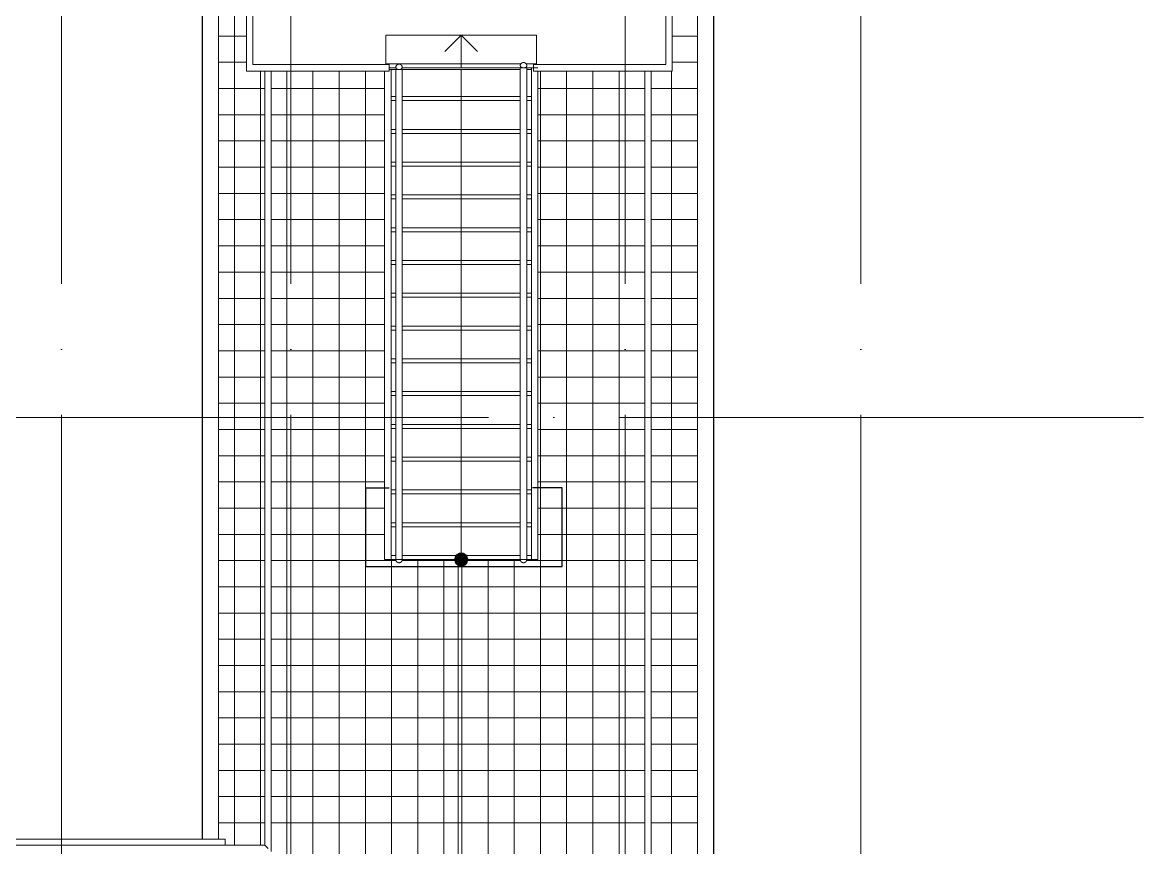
# Model space of a CAD drawing. Header units: millimetres. Extents: x -1073752 to 1436911, y -1379358 to 94781.
# Drawn here: x -1027053 to -1018496, y -1106937 to -1100644 of the extents above; entities that cross this region are included whole.
import ezdxf

# ---------------------------------------------------------------- set-up
doc = ezdxf.new("R2010")
doc.units = ezdxf.units.MM
doc.linetypes.add('ADSK_Линия сетки', pattern=[25, 20, -2.5, 0, -2.5])
for name, color, linetype, lineweight in [('Крыша', 7, 'Continuous', 9), ('Крыша штриховка', 7, 'Continuous', 9), ('Лестницы', 7, 'Continuous', 9), ('Ограждение', 252, 'Continuous', 9), ('Оси', 252, 'Continuous', 9), ('Перекрытие', 252, 'Continuous', 18), ('Стрелки вверх', 7, 'Continuous', 18)]:
    doc.layers.add(name, color=color, linetype=linetype, lineweight=lineweight)
doc.layers.add('Линии', color=7, linetype='Continuous', lineweight=9, true_color=0x00a600)

# ---------------------------------------------------------------- blocks, each defined once
blk = doc.blocks.new('3 этаж')
at = {"layer": 'Стрелки вверх', "true_color": 0x636466}
h = blk.add_hatch(color=251, dxfattribs=at)
edge = h.paths.add_edge_path()
edge.add_arc((277945.8, 8484.6), 50, 0, 360)
blk.add_hatch(color=251, dxfattribs=at).paths.add_polyline_path([(277945.8, 8434.6), (277972.8, 8442.5), (277991.3, 8463.8), (277995.3, 8491.7), (277983.6, 8517.3), (277959.9, 8532.5), (277931.7, 8532.5), (277908, 8517.3), (277896.3, 8491.7), (277900.3, 8463.8), (277918.7, 8442.5)])
at = {"layer": 'Крыша', "color": 251, "true_color": 0x636466}
for p, q in [((275968.8, 13434.6), (275968.8, 6351.2)), ((275970.8, 6351.2), (275970.8, 13434.6)), ((276091.8, 6351.2), (276091.8, 13434.6)), ((276093.8, 6351.2), (276093.8, 13434.6)), ((279747.8, 13434.6), (279747.8, 2738.6)), ((279749.8, 13434.6), (279749.8, 2740.6)), ((279870.8, 13434.6), (279870.8, 2861.6)), ((279872.8, 2863.6), (279872.8, 13434.6)), ((277920.8, -2256.4), (277920.8, 8484.6))]:
    blk.add_line(p, q, dxfattribs=at)
at = {"layer": 'Крыша штриховка', "color": 251, "linetype": 'Continuous', "true_color": 0x636466}
for p, q in [((276213.9, 13434.6), (276213.9, 6306.2)), ((276093.8, 12476.3), (276305.8, 12476.3)), ((279747.8, 12476.3), (279555.8, 12476.3)), ((276093.8, 12276.3), (276305.8, 12276.3)), ((279747.8, 12276.3), (279555.8, 12276.3)), ((276413.9, 12209.6), (276413.9, 6306.5)), ((276613.9, 12209.6), (276613.9, -2256.4)), ((276813.8, 12209.6), (276813.8, -2256.4)), ((277013.8, 12209.6), (277013.8, -2256.4)), ((277213.7, 12209.6), (277213.7, -2256.4)), ((278550, 1986.6), (278550, 12209.6)), ((278749.9, 2112.1), (278749.9, 12209.6)), ((278949.9, 2237.6), (278949.9, 12209.6)), ((279149.8, 2363.2), (279149.8, 12209.6)), ((279549.8, 2614.2), (279549.8, 12209.6)), ((276093.8, 12076.3), (276445.8, 12076.3)), ((276495.8, 12076.3), (277360.8, 12076.3)), ((279345.8, 12076.3), (278530.8, 12076.3)), ((279747.8, 12076.3), (279395.8, 12076.3)), ((276093.8, 11876.3), (276445.8, 11876.3)), ((276495.7, 11876.3), (277360.8, 11876.3)), ((279345.8, 11876.3), (278530.8, 11876.3)), ((279747.8, 11876.3), (279395.8, 11876.3)), ((276093.8, 11676.3), (276445.8, 11676.3)), ((276495.7, 11676.3), (277360.8, 11676.3)), ((279345.8, 11676.3), (278530.8, 11676.3)), ((279747.8, 11676.3), (279395.8, 11676.3)), ((276093.8, 11476.3), (276445.8, 11476.3)), ((276495.7, 11476.3), (277360.8, 11476.3)), ((279345.8, 11476.3), (278530.8, 11476.3)), ((279747.8, 11476.3), (279395.8, 11476.3)), ((276093.8, 11276.3), (276445.8, 11276.3)), ((276495.6, 11276.3), (277360.8, 11276.3)), ((279345.8, 11276.3), (278530.8, 11276.3)), ((279747.8, 11276.3), (279395.8, 11276.3)), ((276093.8, 11076.3), (276445.8, 11076.3)), ((276495.6, 11076.3), (277360.8, 11076.3)), ((279345.8, 11076.3), (278530.8, 11076.3)), ((279747.8, 11076.3), (279395.8, 11076.3)), ((276093.8, 10876.3), (276445.8, 10876.3)), ((276495.6, 10876.3), (277360.8, 10876.3)), ((279345.8, 10876.3), (278530.8, 10876.3)), ((279747.8, 10876.3), (279395.8, 10876.3)), ((276093.8, 10676.3), (276445.8, 10676.3)), ((276495.6, 10676.3), (277360.8, 10676.3)), ((279345.8, 10676.3), (278530.8, 10676.3)), ((279747.8, 10676.3), (279395.8, 10676.3)), ((276093.8, 10476.3), (276445.8, 10476.3)), ((276495.5, 10476.3), (277360.8, 10476.3)), ((279345.8, 10476.3), (278530.8, 10476.3)), ((279747.8, 10476.3), (279395.8, 10476.3)), ((276093.8, 10276.3), (276445.8, 10276.3)), ((276495.5, 10276.3), (277360.8, 10276.3)), ((279345.8, 10276.3), (278530.8, 10276.3)), ((279747.8, 10276.3), (279395.8, 10276.3)), ((276093.8, 10076.3), (276445.8, 10076.3)), ((276495.5, 10076.3), (277360.8, 10076.3)), ((279345.8, 10076.3), (278530.8, 10076.3)), ((279747.8, 10076.3), (279395.8, 10076.3)), ((276093.8, 9876.3), (276445.8, 9876.3)), ((276495.4, 9876.3), (277360.8, 9876.3)), ((279345.8, 9876.3), (278530.8, 9876.3)), ((279747.8, 9876.3), (279395.8, 9876.3)), ((276093.8, 9676.3), (276445.8, 9676.3)), ((276495.4, 9676.3), (277360.8, 9676.3)), ((279345.8, 9676.3), (278530.8, 9676.3)), ((279747.8, 9676.3), (279395.8, 9676.3)), ((276093.8, 9476.3), (276445.8, 9476.3)), ((276495.4, 9476.3), (277360.8, 9476.3)), ((279345.8, 9476.3), (278530.8, 9476.3)), ((279747.8, 9476.3), (279395.8, 9476.3)), ((276093.8, 9276.3), (276445.8, 9276.3)), ((276495.4, 9276.3), (277360.8, 9276.3)), ((279345.8, 9276.3), (278530.8, 9276.3)), ((279747.8, 9276.3), (279395.8, 9276.3)), ((276093.8, 9076.3), (276445.8, 9076.3)), ((276495.3, 9076.3), (277360.8, 9076.3)), ((279345.8, 9076.3), (278530.8, 9076.3)), ((279747.8, 9076.3), (279395.8, 9076.3)), ((276093.8, 8876.3), (276445.8, 8876.3)), ((276495.3, 8876.3), (277360.8, 8876.3)), ((279345.8, 8876.3), (278530.8, 8876.3)), ((279747.8, 8876.3), (279395.8, 8876.3)), ((276093.8, 8676.3), (276445.8, 8676.3)), ((276495.3, 8676.3), (277360.8, 8676.3)), ((279345.8, 8676.3), (278530.8, 8676.3)), ((279747.8, 8676.3), (279395.8, 8676.3)), ((276093.8, 8476.3), (276445.8, 8476.3)), ((276495.2, 8476.3), (277449, 8476.3)), ((277413.7, 8484.6), (277413.7, -2256.4)), ((277492.4, 8476.3), (277920.8, 8476.3)), ((277613.7, 8483.8), (277613.7, -2256.4)), ((277813.6, 8484.3), (277813.6, -2256.4)), ((278399, 8476.3), (277920.8, 8476.3)), ((277950.1, 1610), (277950.1, 8484.6)), ((278150, 1735.5), (278150, 8484.6)), ((278350, 1861), (278350, 8484.6)), ((279345.8, 8476.3), (278442.4, 8476.3)), ((279747.8, 8476.3), (279395.8, 8476.3)), ((276093.8, 8276.3), (276445.8, 8276.3)), ((276495.2, 8276.3), (277920.8, 8276.3)), ((279345.8, 8276.3), (277920.8, 8276.3)), ((279747.8, 8276.3), (279395.8, 8276.3)), ((276093.8, 8076.3), (276445.8, 8076.3)), ((276495.2, 8076.3), (277920.8, 8076.3)), ((279345.8, 8076.3), (277920.8, 8076.3)), ((279747.8, 8076.3), (279395.8, 8076.3)), ((276093.8, 7876.3), (276445.8, 7876.3)), ((276495.2, 7876.3), (277920.8, 7876.3)), ((279345.8, 7876.3), (277920.8, 7876.3)), ((279747.8, 7876.3), (279395.8, 7876.3)), ((276093.8, 7676.3), (276445.8, 7676.3)), ((276495.1, 7676.3), (277920.8, 7676.3)), ((279345.8, 7676.3), (277920.8, 7676.3)), ((279747.8, 7676.3), (279395.8, 7676.3)), ((276093.8, 7476.3), (276445.8, 7476.3)), ((276495.1, 7476.3), (277920.8, 7476.3)), ((279345.8, 7476.3), (277920.8, 7476.3)), ((279747.8, 7476.3), (279395.8, 7476.3)), ((276093.8, 7276.3), (276445.8, 7276.3)), ((276495.1, 7276.3), (277920.8, 7276.3)), ((279345.8, 7276.3), (277920.8, 7276.3)), ((279747.8, 7276.3), (279395.8, 7276.3)), ((276093.8, 7076.3), (276445.8, 7076.3)), ((276495, 7076.3), (277920.8, 7076.3)), ((279345.8, 7076.3), (277920.8, 7076.3)), ((279747.8, 7076.3), (279395.8, 7076.3)), ((276093.8, 6876.3), (276445.8, 6876.3)), ((276495, 6876.3), (277920.8, 6876.3)), ((279345.8, 6876.3), (277920.8, 6876.3)), ((279747.8, 6876.3), (279395.8, 6876.3)), ((276093.8, 6676.3), (276445.8, 6676.3)), ((276495, 6676.3), (277920.8, 6676.3)), ((279345.8, 6676.3), (277920.8, 6676.3)), ((279747.8, 6676.3), (279395.8, 6676.3)), ((276093.8, 6476.3), (276445.8, 6476.3)), ((276495, 6476.3), (277920.8, 6476.3)), ((279345.8, 6476.3), (277920.8, 6476.3)), ((279747.8, 6476.3), (279395.8, 6476.3))]:
    blk.add_line(p, q, dxfattribs=at)
at = {"layer": 'Лестницы', "color": 251, "true_color": 0x636466}
for p, q in [((277370.8, 12484.6), (278520.8, 12484.6)), ((277370.8, 12259.6), (277370.8, 12484.6)), ((278520.8, 12259.6), (278520.8, 12484.6)), ((277370.8, 12264.6), (278401.3, 12264.6)), ((278439.9, 12264.6), (278520.8, 12264.6)), ((277395.9, 12234.6), (277446.8, 12234.6)), ((277410.8, 12222.1), (277445.8, 12222.1)), ((277494.6, 12234.6), (278395.8, 12234.6)), ((277495.8, 12222.1), (278395.8, 12222.1)), ((278445.8, 12234.6), (278480.8, 12234.6)), ((278445.8, 12222.1), (278480.8, 12222.1)), ((277410.8, 12014.6), (277445.8, 12014.6)), ((277410.8, 11984.6), (277445.8, 11984.6)), ((277495.8, 12014.6), (278395.8, 12014.6)), ((277495.8, 11984.6), (278395.8, 11984.6)), ((278445.8, 12014.6), (278480.8, 12014.6)), ((278445.8, 11984.6), (278480.8, 11984.6)), ((277410.8, 11764.6), (277445.8, 11764.6)), ((277410.8, 11734.6), (277445.8, 11734.6)), ((277495.8, 11764.6), (278395.8, 11764.6)), ((277495.8, 11734.6), (278395.8, 11734.6)), ((278445.8, 11764.6), (278480.8, 11764.6)), ((278445.8, 11734.6), (278480.8, 11734.6)), ((277410.8, 11514.6), (277445.8, 11514.6)), ((277410.8, 11484.6), (277445.8, 11484.6)), ((277495.8, 11514.6), (278395.8, 11514.6)), ((277495.8, 11484.6), (278395.8, 11484.6)), ((278445.8, 11514.6), (278480.8, 11514.6)), ((278445.8, 11484.6), (278480.8, 11484.6)), ((277410.8, 11264.6), (277445.8, 11264.6)), ((277410.8, 11234.6), (277445.8, 11234.6)), ((277495.8, 11264.6), (278395.8, 11264.6)), ((277495.8, 11234.6), (278395.8, 11234.6)), ((278445.8, 11264.6), (278480.8, 11264.6)), ((278445.8, 11234.6), (278480.8, 11234.6)), ((277410.8, 11014.6), (277445.8, 11014.6)), ((277410.8, 10984.6), (277445.8, 10984.6)), ((277495.8, 11014.6), (278395.8, 11014.6)), ((277495.8, 10984.6), (278395.8, 10984.6)), ((278445.8, 11014.6), (278480.8, 11014.6)), ((278445.8, 10984.6), (278480.8, 10984.6)), ((277410.8, 10764.6), (277445.8, 10764.6)), ((277410.8, 10734.6), (277445.8, 10734.6)), ((277495.8, 10764.6), (278395.8, 10764.6)), ((277495.8, 10734.6), (278395.8, 10734.6)), ((278445.8, 10764.6), (278480.8, 10764.6)), ((278445.8, 10734.6), (278480.8, 10734.6)), ((277410.8, 10514.6), (277445.8, 10514.6)), ((277410.8, 10484.6), (277445.8, 10484.6)), ((277495.8, 10514.6), (278395.8, 10514.6)), ((277495.8, 10484.6), (278395.8, 10484.6)), ((278445.8, 10514.6), (278480.8, 10514.6)), ((278445.8, 10484.6), (278480.8, 10484.6)), ((277410.8, 10264.6), (277445.8, 10264.6)), ((277410.8, 10234.6), (277445.8, 10234.6)), ((277495.8, 10264.6), (278395.8, 10264.6)), ((277495.8, 10234.6), (278395.8, 10234.6)), ((278445.8, 10264.6), (278480.8, 10264.6)), ((278445.8, 10234.6), (278480.8, 10234.6)), ((277410.8, 10014.6), (277445.8, 10014.6)), ((277495.8, 10014.6), (278395.8, 10014.6)), ((278445.8, 10014.6), (278480.8, 10014.6)), ((277410.8, 9984.6), (277445.8, 9984.6)), ((277495.8, 9984.6), (278395.8, 9984.6)), ((278445.8, 9984.6), (278480.8, 9984.6)), ((277410.8, 9764.6), (277445.8, 9764.6)), ((277495.8, 9764.6), (278395.8, 9764.6)), ((278445.8, 9764.6), (278480.8, 9764.6)), ((277410.8, 9734.6), (277445.8, 9734.6)), ((277495.8, 9734.6), (278395.8, 9734.6)), ((278445.8, 9734.6), (278480.8, 9734.6)), ((277410.8, 9514.6), (277445.8, 9514.6)), ((277495.8, 9514.6), (278395.8, 9514.6)), ((278445.8, 9514.6), (278480.8, 9514.6)), ((277410.8, 9484.6), (277445.8, 9484.6)), ((277495.8, 9484.6), (278395.8, 9484.6)), ((278445.8, 9484.6), (278480.8, 9484.6)), ((277410.8, 9264.6), (277445.8, 9264.6)), ((277495.8, 9264.6), (278395.8, 9264.6)), ((278445.8, 9264.6), (278480.8, 9264.6)), ((277410.8, 9234.6), (277445.8, 9234.6)), ((277495.8, 9234.6), (278395.8, 9234.6)), ((278445.8, 9234.6), (278480.8, 9234.6)), ((277410.8, 9014.6), (277445.8, 9014.6)), ((277495.8, 9014.6), (278395.8, 9014.6)), ((278445.8, 9014.6), (278480.8, 9014.6)), ((277410.8, 8984.6), (277445.8, 8984.6)), ((277495.8, 8984.6), (278395.8, 8984.6)), ((278445.8, 8984.6), (278480.8, 8984.6)), ((277410.8, 8764.6), (277445.8, 8764.6)), ((277410.8, 8734.6), (277445.8, 8734.6)), ((277495.8, 8764.6), (278395.8, 8764.6)), ((277495.8, 8734.6), (278395.8, 8734.6)), ((278445.8, 8764.6), (278480.8, 8764.6)), ((278445.8, 8734.6), (278480.8, 8734.6)), ((277410.8, 8514.6), (277445.8, 8514.6)), ((277410.8, 8484.6), (277445.8, 8484.6)), ((277495.8, 8514.6), (278395.8, 8514.6)), ((277495.8, 8484.6), (278395.8, 8484.6)), ((278445.8, 8514.6), (278480.8, 8514.6)), ((278445.8, 8484.6), (278480.8, 8484.6))]:
    blk.add_line(p, q, dxfattribs=at)
at = {"layer": 'Линии', "color": 251, "lineweight": 30, "ltscale": 200, "true_color": 0x636466}
for p, q in [((277215.8, 9030.1), (277215.8, 8430.1)), ((277215.8, 9030.1), (277395.8, 9030.1)), ((278715.8, 9030.1), (278490.4, 9030.1)), ((278715.8, 8430.1), (278715.8, 9030.1)), ((277215.8, 8430.1), (278715.8, 8430.1))]:
    blk.add_line(p, q, dxfattribs=at)
at = {"layer": 'Ограждение', "color": 251, "true_color": 0x636466}
for p, q in [((276305.8, 12209.6), (276305.8, 13434.6)), ((276355.8, 12259.6), (276355.8, 13434.6)), ((279505.8, 12259.6), (279505.8, 13434.6)), ((279555.8, 12209.6), (279555.8, 13434.6)), ((277395.9, 12259.6), (276355.8, 12259.6)), ((277395.9, 12259.6), (277395.9, 12209.6)), ((277445.8, 12238.8), (277446, 12240.5)), ((277445.8, 12237.2), (277445.8, 12238.8)), ((277446, 12240.5), (277446.3, 12242.1)), ((277446.3, 12242.1), (277446.6, 12243.6)), ((277446.6, 12243.6), (277447.1, 12245.1)), ((277447.1, 12245.1), (277447.6, 12246.6)), ((277447.6, 12246.6), (277448.2, 12247.9)), ((277448.2, 12247.9), (277448.9, 12249.2)), ((277448.9, 12249.2), (277449.6, 12250.4)), ((277449.6, 12250.4), (277450.3, 12251.5)), ((277450.3, 12251.5), (277451.1, 12252.5)), ((277451.1, 12252.5), (277451.8, 12253.5)), ((277451.8, 12253.5), (277452.6, 12254.4)), ((277452.6, 12254.4), (277453.4, 12255.2)), ((277453.4, 12255.2), (277454.2, 12255.9)), ((277454.2, 12255.9), (277455, 12256.6)), ((277455, 12256.6), (277455.8, 12257.2)), ((277455.8, 12257.2), (277456.6, 12257.8)), ((277456.6, 12257.8), (277457.4, 12258.3)), ((277457.4, 12258.3), (277458.1, 12258.7)), ((277458.1, 12258.7), (277458.9, 12259.2)), ((277458.9, 12259.2), (277459.6, 12259.5)), ((277459.6, 12259.5), (277460.3, 12259.9)), ((277460.3, 12259.9), (277461, 12260.2)), ((277461, 12260.2), (277461.7, 12260.5)), ((277461.7, 12260.5), (277462.4, 12260.7)), ((277462.4, 12260.7), (277463.1, 12261)), ((277463.1, 12261), (277463.8, 12261.2)), ((277463.8, 12261.2), (277464.4, 12261.4)), ((277464.4, 12261.4), (277465.1, 12261.5)), ((277465.1, 12261.5), (277465.7, 12261.7)), ((277465.7, 12261.7), (277466.3, 12261.8)), ((277466.3, 12261.8), (277467, 12261.9)), ((277467, 12261.9), (277467.6, 12262)), ((277467.6, 12262), (277468.2, 12262)), ((277468.2, 12262), (277468.8, 12262.1)), ((277468.8, 12262.1), (277469.4, 12262.1)), ((277469.4, 12262.1), (277470, 12262.2)), ((277470, 12262.2), (277470.6, 12262.2)), ((277470.6, 12262.2), (277470.8, 12262.2)), ((277470.9, 12262.2), (277470.8, 12262.2)), ((277471.6, 12262.2), (277470.9, 12262.2)), ((277472.2, 12262.1), (277471.6, 12262.2)), ((277472.8, 12262.1), (277472.2, 12262.1)), ((277473.4, 12262), (277472.8, 12262.1)), ((277474, 12262), (277473.4, 12262)), ((277474.6, 12261.9), (277474, 12262)), ((277475.2, 12261.8), (277474.6, 12261.9)), ((277475.9, 12261.7), (277475.2, 12261.8)), ((277476.5, 12261.5), (277475.9, 12261.7)), ((277477.2, 12261.4), (277476.5, 12261.5)), ((277477.8, 12261.2), (277477.2, 12261.4)), ((277478.5, 12261), (277477.8, 12261.2)), ((277479.1, 12260.7), (277478.5, 12261)), ((277479.8, 12260.5), (277479.1, 12260.7)), ((277480.5, 12260.2), (277479.8, 12260.5)), ((277481.2, 12259.9), (277480.5, 12260.2)), ((277482, 12259.5), (277481.2, 12259.9)), ((277482.7, 12259.2), (277482, 12259.5)), ((277483.4, 12258.7), (277482.7, 12259.2)), ((277484.2, 12258.3), (277483.4, 12258.7)), ((277485, 12257.8), (277484.2, 12258.3)), ((277485.8, 12257.2), (277485, 12257.8)), ((277486.5, 12256.6), (277485.8, 12257.2)), ((277487.3, 12255.9), (277486.5, 12256.6)), ((277488.1, 12255.2), (277487.3, 12255.9)), ((277488.9, 12254.4), (277488.1, 12255.2)), ((277489.7, 12253.5), (277488.9, 12254.4)), ((277490.5, 12252.5), (277489.7, 12253.5)), ((277491.3, 12251.5), (277490.5, 12252.5)), ((277492, 12250.4), (277491.3, 12251.5)), ((277492.7, 12249.2), (277492, 12250.4)), ((277493.4, 12247.9), (277492.7, 12249.2)), ((277494, 12246.6), (277493.4, 12247.9)), ((277494.5, 12245.1), (277494, 12246.6)), ((277494.9, 12243.6), (277494.5, 12245.1)), ((277495.3, 12242.1), (277494.9, 12243.6)), ((277495.6, 12240.5), (277495.3, 12242.1)), ((277495.7, 12238.8), (277495.6, 12240.5)), ((277495.8, 12237.2), (277495.7, 12238.8)), ((278395.8, 12251.3), (278396, 12253)), ((278395.8, 12249.7), (278395.8, 12251.3)), ((278396, 12253), (278396.3, 12254.6)), ((278396.3, 12254.6), (278396.6, 12256.1)), ((278396.6, 12256.1), (278397.1, 12257.6)), ((278397.1, 12257.6), (278397.6, 12259.1)), ((278397.6, 12259.1), (278398.2, 12260.4)), ((278398.2, 12260.4), (278398.9, 12261.7)), ((278398.9, 12261.7), (278399.6, 12262.9)), ((278399.6, 12262.9), (278400.3, 12264)), ((278400.3, 12264), (278401.1, 12265)), ((278401.1, 12265), (278401.8, 12266)), ((278401.8, 12266), (278402.6, 12266.9)), ((278402.6, 12266.9), (278403.4, 12267.7)), ((278403.4, 12267.7), (278404.2, 12268.4)), ((278404.2, 12268.4), (278405, 12269.1)), ((278405, 12269.1), (278405.8, 12269.7)), ((278405.8, 12269.7), (278406.6, 12270.3)), ((278406.6, 12270.3), (278407.4, 12270.8)), ((278407.4, 12270.8), (278408.1, 12271.2)), ((278408.1, 12271.2), (278408.9, 12271.7)), ((278408.9, 12271.7), (278409.6, 12272)), ((278409.6, 12272), (278410.3, 12272.4)), ((278410.3, 12272.4), (278411, 12272.7)), ((278411, 12272.7), (278411.7, 12273)), ((278411.7, 12273), (278412.4, 12273.2)), ((278412.4, 12273.2), (278413.1, 12273.5)), ((278413.1, 12273.5), (278413.8, 12273.7)), ((278413.8, 12273.7), (278414.4, 12273.9)), ((278414.4, 12273.9), (278415.1, 12274)), ((278415.1, 12274), (278415.7, 12274.2)), ((278415.7, 12274.2), (278416.3, 12274.3)), ((278416.3, 12274.3), (278417, 12274.4)), ((278417, 12274.4), (278417.6, 12274.5)), ((278417.6, 12274.5), (278418.2, 12274.5)), ((278418.2, 12274.5), (278418.8, 12274.6)), ((278418.8, 12274.6), (278419.4, 12274.6)), ((278419.4, 12274.6), (278420, 12274.7)), ((278420, 12274.7), (278420.6, 12274.7)), ((278420.6, 12274.7), (278420.8, 12274.7)), ((278420.9, 12274.7), (278420.8, 12274.7)), ((278421.6, 12274.7), (278420.9, 12274.7)), ((278422.2, 12274.6), (278421.6, 12274.7)), ((278422.8, 12274.6), (278422.2, 12274.6)), ((278423.4, 12274.5), (278422.8, 12274.6)), ((278424, 12274.5), (278423.4, 12274.5)), ((278424.6, 12274.4), (278424, 12274.5)), ((278425.2, 12274.3), (278424.6, 12274.4)), ((278425.9, 12274.2), (278425.2, 12274.3)), ((278426.5, 12274), (278425.9, 12274.2)), ((278427.2, 12273.9), (278426.5, 12274)), ((278427.8, 12273.7), (278427.2, 12273.9)), ((278428.5, 12273.5), (278427.8, 12273.7)), ((278429.1, 12273.2), (278428.5, 12273.5)), ((278429.8, 12273), (278429.1, 12273.2)), ((278430.5, 12272.7), (278429.8, 12273)), ((278431.2, 12272.4), (278430.5, 12272.7)), ((278432, 12272), (278431.2, 12272.4)), ((278432.7, 12271.7), (278432, 12272)), ((278433.4, 12271.2), (278432.7, 12271.7)), ((278434.2, 12270.8), (278433.4, 12271.2)), ((278435, 12270.3), (278434.2, 12270.8)), ((278435.8, 12269.7), (278435, 12270.3)), ((278436.5, 12269.1), (278435.8, 12269.7)), ((278437.3, 12268.4), (278436.5, 12269.1)), ((278438.1, 12267.7), (278437.3, 12268.4)), ((278438.9, 12266.9), (278438.1, 12267.7)), ((278439.7, 12266), (278438.9, 12266.9)), ((278440.5, 12265), (278439.7, 12266)), ((278441.3, 12264), (278440.5, 12265)), ((278442, 12262.9), (278441.3, 12264)), ((278442.7, 12261.7), (278442, 12262.9)), ((278443.4, 12260.4), (278442.7, 12261.7)), ((278444, 12259.1), (278443.4, 12260.4)), ((278444.5, 12257.6), (278444, 12259.1)), ((278444.9, 12256.1), (278444.5, 12257.6)), ((278445.3, 12254.6), (278444.9, 12256.1)), ((278445.6, 12253), (278445.3, 12254.6)), ((278445.7, 12251.3), (278445.6, 12253)), ((278445.8, 12249.7), (278445.7, 12251.3)), ((278495.9, 12259.6), (279505.8, 12259.6)), ((278495.9, 12209.6), (278495.9, 12259.6)), ((277395.9, 12209.6), (276305.8, 12209.6)), ((276445.8, 12209.6), (276445.8, 6306.7)), ((276495.8, 6256.7), (276495.8, 12209.6)), ((277360.8, 8484.6), (277360.8, 12209.6)), ((277395.9, 12222.1), (277410.8, 12222.1)), ((277410.8, 8484.6), (277410.8, 12222.1)), ((277445.8, 12222.1), (277445.8, 8484.6)), ((277445.8, 12222.1), (277495.8, 12222.1)), ((277445.8, 8484.6), (277445.8, 12222.1)), ((277468.9, 12222.1), (277470.8, 12222.1)), ((277470.8, 12222.1), (277472.6, 12222.1)), ((277495.8, 8484.6), (277495.8, 12222.1)), ((277495.8, 8484.6), (277495.8, 12222.1)), ((278395.8, 12234.6), (278395.8, 8484.6)), ((278395.8, 12234.6), (278445.8, 12234.6)), ((278395.8, 8484.6), (278395.8, 12234.6)), ((278418.9, 12234.6), (278420.8, 12234.6)), ((278420.8, 12234.6), (278422.6, 12234.6)), ((278445.8, 8484.6), (278445.8, 12234.6)), ((278445.8, 8484.6), (278445.8, 12234.6)), ((278480.8, 12234.6), (278530.8, 12234.6)), ((278480.8, 8484.6), (278480.8, 12234.6)), ((278495.9, 12209.6), (279555.8, 12209.6)), ((278530.8, 8484.6), (278530.8, 12209.6)), ((279345.8, 12209.6), (279345.8, 2501.5)), ((279395.8, 2501.5), (279395.8, 12209.6)), ((277410.8, 8484.6), (277360.8, 8484.6)), ((277445.8, 8499.7), (277445.8, 8498.5)), ((277445.8, 8498.5), (277445.8, 8497.4)), ((277445.8, 8497.4), (277445.8, 8496.3)), ((277445.8, 8496.3), (277445.8, 8495.2)), ((277445.8, 8495.2), (277445.8, 8494.2)), ((277445.8, 8494.2), (277445.8, 8493.2)), ((277445.8, 8493.2), (277445.8, 8492.3)), ((277445.8, 8492.3), (277445.8, 8491.4)), ((277445.8, 8491.4), (277445.8, 8490.6)), ((277445.8, 8490.6), (277445.8, 8489.8)), ((277445.8, 8489.8), (277445.8, 8489.1)), ((277445.8, 8489.1), (277445.8, 8488.5)), ((277445.8, 8488.5), (277445.8, 8487.8)), ((277445.8, 8487.8), (277445.8, 8487.3)), ((277445.8, 8487.3), (277445.8, 8487.8)), ((277445.8, 8487.3), (277445.8, 8486.8)), ((277445.8, 8486.8), (277445.8, 8487.3)), ((277445.8, 8486.8), (277445.8, 8486.3)), ((277445.8, 8486.3), (277445.8, 8486.8)), ((277445.8, 8486.3), (277445.8, 8486)), ((277445.8, 8485.9), (277445.8, 8486.3)), ((277445.8, 8486), (277445.8, 8485.6)), ((277445.8, 8485.6), (277445.8, 8485.9)), ((277445.8, 8485.6), (277445.8, 8485.4)), ((277445.8, 8485.4), (277445.8, 8485.6)), ((277445.8, 8485.4), (277445.8, 8485.1)), ((277445.8, 8485.1), (277445.8, 8485.4)), ((277445.8, 8485.1), (277445.8, 8485)), ((277445.8, 8485), (277445.8, 8485.1)), ((277445.8, 8485), (277445.8, 8484.9)), ((277445.8, 8484.9), (277445.8, 8485)), ((277445.8, 8484.6), (277445.8, 8484.9)), ((277445.8, 8484.9), (277445.8, 8484.9)), ((277445.8, 8483.6), (277445.8, 8484.6)), ((277445.8, 8484.6), (277495.8, 8484.6)), ((277445.9, 8482.6), (277445.8, 8483.6)), ((277446, 8481.6), (277445.9, 8482.6)), ((277446.1, 8480.6), (277446, 8481.6)), ((277446.3, 8479.6), (277446.1, 8480.6)), ((277446.6, 8478.7), (277446.3, 8479.6)), ((277446.8, 8477.7), (277446.6, 8478.7)), ((277447.1, 8476.8), (277446.8, 8477.7)), ((277447.5, 8475.8), (277447.1, 8476.8)), ((277447.9, 8474.9), (277447.5, 8475.8)), ((277448.3, 8474), (277447.9, 8474.9)), ((277448.7, 8473.1), (277448.3, 8474)), ((277449.2, 8472.2), (277448.7, 8473.1)), ((277449.7, 8471.4), (277449.2, 8472.2)), ((277470.8, 8484.6), (277468.9, 8484.6)), ((277472.6, 8484.6), (277470.8, 8484.6)), ((277492, 8471.6), (277491.4, 8470.8)), ((277492.5, 8472.5), (277492, 8471.6)), ((277493, 8473.3), (277492.5, 8472.5)), ((277493.4, 8474.2), (277493, 8473.3)), ((277493.8, 8475.1), (277493.4, 8474.2)), ((277494.2, 8476.1), (277493.8, 8475.1)), ((277494.5, 8477), (277494.2, 8476.1)), ((277494.8, 8478), (277494.5, 8477)), ((277495.1, 8478.9), (277494.8, 8478)), ((277495.3, 8479.9), (277495.1, 8478.9)), ((277495.5, 8480.9), (277495.3, 8479.9)), ((277495.6, 8481.9), (277495.5, 8480.9)), ((277495.7, 8482.9), (277495.6, 8481.9)), ((277495.8, 8483.9), (277495.7, 8482.9)), ((277495.8, 8498.5), (277495.8, 8499.7)), ((277495.8, 8499.7), (277495.8, 8499.7)), ((277495.8, 8497.3), (277495.8, 8498.5)), ((277495.8, 8496.2), (277495.8, 8497.3)), ((277495.8, 8495.2), (277495.8, 8496.2)), ((277495.8, 8494.2), (277495.8, 8495.2)), ((277495.8, 8493.2), (277495.8, 8494.2)), ((277495.8, 8492.3), (277495.8, 8493.2)), ((277495.8, 8491.4), (277495.8, 8492.3)), ((277495.8, 8490.6), (277495.8, 8491.4)), ((277495.8, 8489.8), (277495.8, 8490.6)), ((277495.8, 8489.1), (277495.8, 8489.8)), ((277495.8, 8488.4), (277495.8, 8489.1)), ((277495.8, 8487.8), (277495.8, 8488.4)), ((277495.8, 8487.3), (277495.8, 8487.8)), ((277495.8, 8487.6), (277495.8, 8487)), ((277495.8, 8486.8), (277495.8, 8487.3)), ((277495.8, 8487), (277495.8, 8486.6)), ((277495.8, 8486.3), (277495.8, 8486.8)), ((277495.8, 8486.6), (277495.8, 8486.1)), ((277495.8, 8485.9), (277495.8, 8486.3)), ((277495.8, 8486.1), (277495.8, 8485.8)), ((277495.8, 8485.6), (277495.8, 8485.9)), ((277495.8, 8485.8), (277495.8, 8485.5)), ((277495.8, 8485.4), (277495.8, 8485.6)), ((277495.8, 8485.5), (277495.8, 8485.2)), ((277495.8, 8485.1), (277495.8, 8485.4)), ((277495.8, 8485.2), (277495.8, 8485.1)), ((277495.8, 8485.1), (277495.8, 8484.9)), ((277495.8, 8485), (277495.8, 8485.1)), ((277495.8, 8484.9), (277495.8, 8485)), ((277495.8, 8484.9), (277495.8, 8483.9)), ((277495.8, 8484.9), (277495.8, 8484.9)), ((277495.8, 8484.9), (277495.8, 8484.9)), ((278395.8, 8499.7), (278395.8, 8498.5)), ((278395.8, 8498.5), (278395.8, 8497.4)), ((278395.8, 8497.4), (278395.8, 8496.3)), ((278395.8, 8496.3), (278395.8, 8495.2)), ((278395.8, 8495.2), (278395.8, 8494.2)), ((278395.8, 8494.2), (278395.8, 8493.2)), ((278395.8, 8493.2), (278395.8, 8492.3)), ((278395.8, 8492.3), (278395.8, 8491.4)), ((278395.8, 8491.4), (278395.8, 8490.6)), ((278395.8, 8490.6), (278395.8, 8489.8)), ((278395.8, 8489.8), (278395.8, 8489.1)), ((278395.8, 8489.1), (278395.8, 8488.5)), ((278395.8, 8488.5), (278395.8, 8487.8)), ((278395.8, 8487.8), (278395.8, 8487.3)), ((278395.8, 8487.3), (278395.8, 8487.8)), ((278395.8, 8487.3), (278395.8, 8486.8)), ((278395.8, 8486.8), (278395.8, 8487.3)), ((278395.8, 8486.8), (278395.8, 8486.3)), ((278395.8, 8486.3), (278395.8, 8486.8)), ((278395.8, 8486.3), (278395.8, 8486)), ((278395.8, 8485.9), (278395.8, 8486.3)), ((278395.8, 8486), (278395.8, 8485.6)), ((278395.8, 8485.6), (278395.8, 8485.9)), ((278395.8, 8485.6), (278395.8, 8485.4)), ((278395.8, 8485.4), (278395.8, 8485.6)), ((278395.8, 8485.4), (278395.8, 8485.1)), ((278395.8, 8485.1), (278395.8, 8485.4)), ((278395.8, 8485.1), (278395.8, 8485)), ((278395.8, 8485), (278395.8, 8485.1)), ((278395.8, 8485), (278395.8, 8484.9)), ((278395.8, 8484.9), (278395.8, 8485)), ((278395.8, 8484.6), (278395.8, 8484.9)), ((278395.8, 8484.9), (278395.8, 8484.9)), ((278395.8, 8483.6), (278395.8, 8484.6)), ((278395.8, 8484.6), (278445.8, 8484.6)), ((278395.9, 8482.6), (278395.8, 8483.6)), ((278396, 8481.6), (278395.9, 8482.6)), ((278396.1, 8480.6), (278396, 8481.6)), ((278396.3, 8479.6), (278396.1, 8480.6)), ((278396.6, 8478.7), (278396.3, 8479.6)), ((278396.8, 8477.7), (278396.6, 8478.7)), ((278397.1, 8476.8), (278396.8, 8477.7)), ((278397.5, 8475.8), (278397.1, 8476.8)), ((278397.9, 8474.9), (278397.5, 8475.8)), ((278398.3, 8474), (278397.9, 8474.9)), ((278398.7, 8473.1), (278398.3, 8474)), ((278399.2, 8472.2), (278398.7, 8473.1)), ((278399.7, 8471.4), (278399.2, 8472.2)), ((278420.8, 8484.6), (278418.9, 8484.6)), ((278422.6, 8484.6), (278420.8, 8484.6)), ((278442, 8471.6), (278441.4, 8470.8)), ((278442.5, 8472.5), (278442, 8471.6)), ((278443, 8473.3), (278442.5, 8472.5)), ((278443.4, 8474.2), (278443, 8473.3)), ((278443.8, 8475.1), (278443.4, 8474.2)), ((278444.2, 8476.1), (278443.8, 8475.1)), ((278444.5, 8477), (278444.2, 8476.1)), ((278444.8, 8478), (278444.5, 8477)), ((278445.1, 8478.9), (278444.8, 8478)), ((278445.3, 8479.9), (278445.1, 8478.9)), ((278445.5, 8480.9), (278445.3, 8479.9)), ((278445.6, 8481.9), (278445.5, 8480.9)), ((278445.7, 8482.9), (278445.6, 8481.9)), ((278445.8, 8483.9), (278445.7, 8482.9)), ((278445.8, 8498.5), (278445.8, 8499.7)), ((278445.8, 8499.7), (278445.8, 8499.7)), ((278445.8, 8497.3), (278445.8, 8498.5)), ((278445.8, 8496.2), (278445.8, 8497.3)), ((278445.8, 8495.2), (278445.8, 8496.2)), ((278445.8, 8494.2), (278445.8, 8495.2)), ((278445.8, 8493.2), (278445.8, 8494.2)), ((278445.8, 8492.3), (278445.8, 8493.2)), ((278445.8, 8491.4), (278445.8, 8492.3)), ((278445.8, 8490.6), (278445.8, 8491.4)), ((278445.8, 8489.8), (278445.8, 8490.6)), ((278445.8, 8489.1), (278445.8, 8489.8)), ((278445.8, 8488.4), (278445.8, 8489.1)), ((278445.8, 8487.8), (278445.8, 8488.4)), ((278445.8, 8487.3), (278445.8, 8487.8)), ((278445.8, 8487.6), (278445.8, 8487)), ((278445.8, 8486.8), (278445.8, 8487.3)), ((278445.8, 8487), (278445.8, 8486.6)), ((278445.8, 8486.3), (278445.8, 8486.8)), ((278445.8, 8486.6), (278445.8, 8486.1)), ((278445.8, 8485.9), (278445.8, 8486.3)), ((278445.8, 8486.1), (278445.8, 8485.8)), ((278445.8, 8485.6), (278445.8, 8485.9)), ((278445.8, 8485.8), (278445.8, 8485.5)), ((278445.8, 8485.4), (278445.8, 8485.6)), ((278445.8, 8485.5), (278445.8, 8485.2)), ((278445.8, 8485.1), (278445.8, 8485.4)), ((278445.8, 8485.2), (278445.8, 8485.1)), ((278445.8, 8485.1), (278445.8, 8484.9)), ((278445.8, 8485), (278445.8, 8485.1)), ((278445.8, 8484.9), (278445.8, 8485)), ((278445.8, 8484.9), (278445.8, 8483.9)), ((278445.8, 8484.9), (278445.8, 8484.9)), ((278445.8, 8484.9), (278445.8, 8484.9)), ((278530.8, 8484.6), (278480.8, 8484.6)), ((277450.3, 8470.5), (277449.7, 8471.4)), ((277450.9, 8469.7), (277450.3, 8470.5)), ((277451.5, 8468.9), (277450.9, 8469.7)), ((277452.2, 8468.2), (277451.5, 8468.9)), ((277452.8, 8467.5), (277452.2, 8468.2)), ((277453.6, 8466.8), (277452.8, 8467.5)), ((277454.3, 8466.1), (277453.6, 8466.8)), ((277455.1, 8465.4), (277454.3, 8466.1)), ((277455.9, 8464.8), (277455.1, 8465.4)), ((277456.7, 8464.2), (277455.9, 8464.8)), ((277457.5, 8463.7), (277456.7, 8464.2)), ((277458.4, 8463.2), (277457.5, 8463.7)), ((277459.2, 8462.7), (277458.4, 8463.2)), ((277460.1, 8462.3), (277459.2, 8462.7)), ((277461, 8461.8), (277460.1, 8462.3)), ((277462, 8461.5), (277461, 8461.8)), ((277462.9, 8461.1), (277462, 8461.5)), ((277463.9, 8460.8), (277462.9, 8461.1)), ((277464.8, 8460.6), (277463.9, 8460.8)), ((277465.8, 8460.4), (277464.8, 8460.6)), ((277466.8, 8460.2), (277465.8, 8460.4)), ((277467.8, 8460.1), (277466.8, 8460.2)), ((277468.8, 8460), (277467.8, 8460.1)), ((277469.8, 8459.9), (277468.8, 8460)), ((277470.8, 8459.9), (277469.8, 8459.9)), ((277471.1, 8459.9), (277470.8, 8459.9)), ((277472.1, 8459.9), (277471.1, 8459.9)), ((277473, 8460), (277472.1, 8459.9)), ((277474, 8460.1), (277473, 8460)), ((277475, 8460.2), (277474, 8460.1)), ((277476, 8460.4), (277475, 8460.2)), ((277477, 8460.7), (277476, 8460.4)), ((277477.9, 8460.9), (277477, 8460.7)), ((277478.9, 8461.2), (277477.9, 8460.9)), ((277479.8, 8461.6), (277478.9, 8461.2)), ((277480.8, 8462), (277479.8, 8461.6)), ((277481.7, 8462.4), (277480.8, 8462)), ((277482.6, 8462.8), (277481.7, 8462.4)), ((277483.4, 8463.3), (277482.6, 8462.8)), ((277484.3, 8463.8), (277483.4, 8463.3)), ((277485.1, 8464.4), (277484.3, 8463.8)), ((277485.9, 8465), (277485.1, 8464.4)), ((277486.7, 8465.6), (277485.9, 8465)), ((277487.5, 8466.3), (277486.7, 8465.6)), ((277488.2, 8466.9), (277487.5, 8466.3)), ((277488.9, 8467.7), (277488.2, 8466.9)), ((277489.6, 8468.4), (277488.9, 8467.7)), ((277490.2, 8469.2), (277489.6, 8468.4)), ((277490.8, 8469.9), (277490.2, 8469.2)), ((277491.4, 8470.8), (277490.8, 8469.9)), ((278400.3, 8470.5), (278399.7, 8471.4)), ((278400.9, 8469.7), (278400.3, 8470.5)), ((278401.5, 8468.9), (278400.9, 8469.7)), ((278402.2, 8468.2), (278401.5, 8468.9)), ((278402.8, 8467.5), (278402.2, 8468.2)), ((278403.6, 8466.8), (278402.8, 8467.5)), ((278404.3, 8466.1), (278403.6, 8466.8)), ((278405.1, 8465.4), (278404.3, 8466.1)), ((278405.9, 8464.8), (278405.1, 8465.4)), ((278406.7, 8464.2), (278405.9, 8464.8)), ((278407.5, 8463.7), (278406.7, 8464.2)), ((278408.4, 8463.2), (278407.5, 8463.7)), ((278409.2, 8462.7), (278408.4, 8463.2)), ((278410.1, 8462.3), (278409.2, 8462.7)), ((278411, 8461.8), (278410.1, 8462.3)), ((278412, 8461.5), (278411, 8461.8)), ((278412.9, 8461.1), (278412, 8461.5)), ((278413.9, 8460.8), (278412.9, 8461.1)), ((278414.8, 8460.6), (278413.9, 8460.8)), ((278415.8, 8460.4), (278414.8, 8460.6)), ((278416.8, 8460.2), (278415.8, 8460.4)), ((278417.8, 8460.1), (278416.8, 8460.2)), ((278418.8, 8460), (278417.8, 8460.1)), ((278419.8, 8459.9), (278418.8, 8460)), ((278420.8, 8459.9), (278419.8, 8459.9)), ((278421.1, 8459.9), (278420.8, 8459.9)), ((278422.1, 8459.9), (278421.1, 8459.9)), ((278423, 8460), (278422.1, 8459.9)), ((278424, 8460.1), (278423, 8460)), ((278425, 8460.2), (278424, 8460.1)), ((278426, 8460.4), (278425, 8460.2)), ((278427, 8460.7), (278426, 8460.4)), ((278427.9, 8460.9), (278427, 8460.7)), ((278428.9, 8461.2), (278427.9, 8460.9)), ((278429.8, 8461.6), (278428.9, 8461.2)), ((278430.8, 8462), (278429.8, 8461.6)), ((278431.7, 8462.4), (278430.8, 8462)), ((278432.6, 8462.8), (278431.7, 8462.4)), ((278433.4, 8463.3), (278432.6, 8462.8)), ((278434.3, 8463.8), (278433.4, 8463.3)), ((278435.1, 8464.4), (278434.3, 8463.8)), ((278435.9, 8465), (278435.1, 8464.4)), ((278436.7, 8465.6), (278435.9, 8465)), ((278437.5, 8466.3), (278436.7, 8465.6)), ((278438.2, 8466.9), (278437.5, 8466.3)), ((278438.9, 8467.7), (278438.2, 8466.9)), ((278439.6, 8468.4), (278438.9, 8467.7)), ((278440.2, 8469.2), (278439.6, 8468.4)), ((278440.8, 8469.9), (278440.2, 8469.2)), ((278441.4, 8470.8), (278440.8, 8469.9)), ((276446.3, 6306.2), (274171.1, 6306.2)), ((276446.6, 6305.7), (276445.8, 6306.7)), ((276449.1, 6303.1), (276446.6, 6305.7)), ((276453.1, 6299), (276449.1, 6303.1)), ((276458.3, 6293.8), (276453.1, 6299)), ((276464.3, 6287.7), (276458.3, 6293.8)), ((276470.8, 6281.2), (276464.3, 6287.7))]:
    blk.add_line(p, q, dxfattribs=at)
for centre, start_param, end_param in [((277470.8, 12237.2), 2.995154, 4.712389), ((277470.8, 12237.2), 4.712389, 6.458417), ((278420.8, 12249.7), 2.995154, 4.712389), ((278420.8, 12249.7), 4.712389, 6.458417), ((277470.8, 8499.7), 4.637809, 4.712389), ((277470.8, 8499.7), 4.712389, 4.786969), ((278420.8, 8499.7), 4.637809, 4.712389), ((278420.8, 8499.7), 4.712389, 4.786969)]:
    blk.add_ellipse(centre, major_axis=(25, 0), ratio=0.605083, start_param=start_param, end_param=end_param, dxfattribs=at)
at = {"layer": 'Оси', "color": 251, "linetype": 'ADSK_Линия сетки', "ltscale": 200, "true_color": 0x636466}
for p, q in [((274895.8, 34587.2), (274895.8, -31389.6)), ((276645.8, 34587.2), (276645.8, -31389.6)), ((279195.8, 34587.2), (279195.8, -31389.6)), ((280995.8, 34587.2), (280995.8, -31389.6)), ((283153.2, 9566.6), (237073.5, 9566.6))]:
    blk.add_line(p, q, dxfattribs=at)
at = {"layer": 'Перекрытие', "color": 251, "true_color": 0x636466}
for p, q in [((276142.9, 6351.2), (274125.6, 6351.2)), ((276142.9, 6306.1), (276142.9, 6351.2))]:
    blk.add_line(p, q, dxfattribs=at)
at = {"layer": 'Стрелки вверх', "color": 251, "true_color": 0x636466}
for p, q in [((277945.8, 12484.6), (277820.8, 12359.6)), ((277945.8, 12234.6), (277945.8, 12484.6)), ((277945.8, 12484.6), (278070.8, 12359.6)), ((277945.8, 11984.6), (277945.8, 12222.1)), ((277945.8, 11734.6), (277945.8, 11984.6)), ((277945.8, 11484.6), (277945.8, 11734.6)), ((277945.8, 11234.6), (277945.8, 11484.6)), ((277945.8, 10984.6), (277945.8, 11234.6)), ((277945.8, 10734.6), (277945.8, 10984.6)), ((277945.8, 10484.6), (277945.8, 10734.6)), ((277945.8, 10234.6), (277945.8, 10484.6)), ((277945.8, 9984.6), (277945.8, 10234.6)), ((277945.8, 9734.6), (277945.8, 9984.6)), ((277945.8, 9484.6), (277945.8, 9734.6)), ((277945.8, 9234.6), (277945.8, 9484.6)), ((277945.8, 8984.6), (277945.8, 9234.6)), ((277945.8, 8734.6), (277945.8, 8984.6)), ((277945.8, 8484.6), (277945.8, 8734.6)), ((277908, 8517.3), (277896.3, 8491.7)), ((277896.3, 8491.7), (277900.3, 8463.8)), ((277931.7, 8532.5), (277908, 8517.3)), ((277959.9, 8532.5), (277931.7, 8532.5)), ((277983.6, 8517.3), (277959.9, 8532.5)), ((277995.3, 8491.7), (277983.6, 8517.3)), ((277991.3, 8463.8), (277995.3, 8491.7)), ((277900.3, 8463.8), (277918.7, 8442.5)), ((277918.7, 8442.5), (277945.8, 8434.6)), ((277945.8, 8434.6), (277972.8, 8442.5)), ((277972.8, 8442.5), (277991.3, 8463.8))]:
    blk.add_line(p, q, dxfattribs=at)
blk.add_circle((277945.8, 8484.6), 50, dxfattribs=at)

msp = doc.modelspace()

# ---------------------------------------------------------------- block references
msp.add_blockref('3 этаж', (-1301649.5, -1113224.3))

doc.saveas('drawing.dxf')
